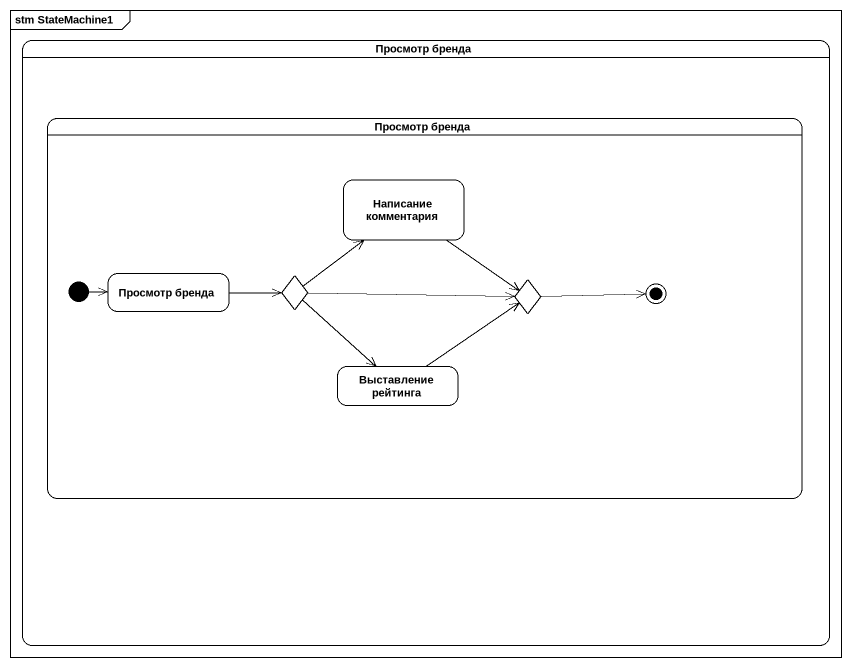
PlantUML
@startuml
mainframe stm StateMachine1
hide empty description
state "Просмотр бренда" as Просмотр_бренда {
  state "Просмотр бренда" as Просмотр_бренда_2 {
    state "Написание комментария" as Написание_комментария
    state "Просмотр бренда" as Просмотр_бренда_3
    state choice1 <<choice>>
    state choice2 <<choice>>
    state "Выставление рейтинга" as Выставление_рейтинга
    [*] -right-> Просмотр_бренда_3
    choice2 -right-> [*]
  }
}
Написание_комментария --> choice2
Просмотр_бренда_3 -right-> choice1
choice1 -up-> Написание_комментария
choice1 -right-> choice2
choice1 --> Выставление_рейтинга
Выставление_рейтинга -up-> choice2
@enduml
